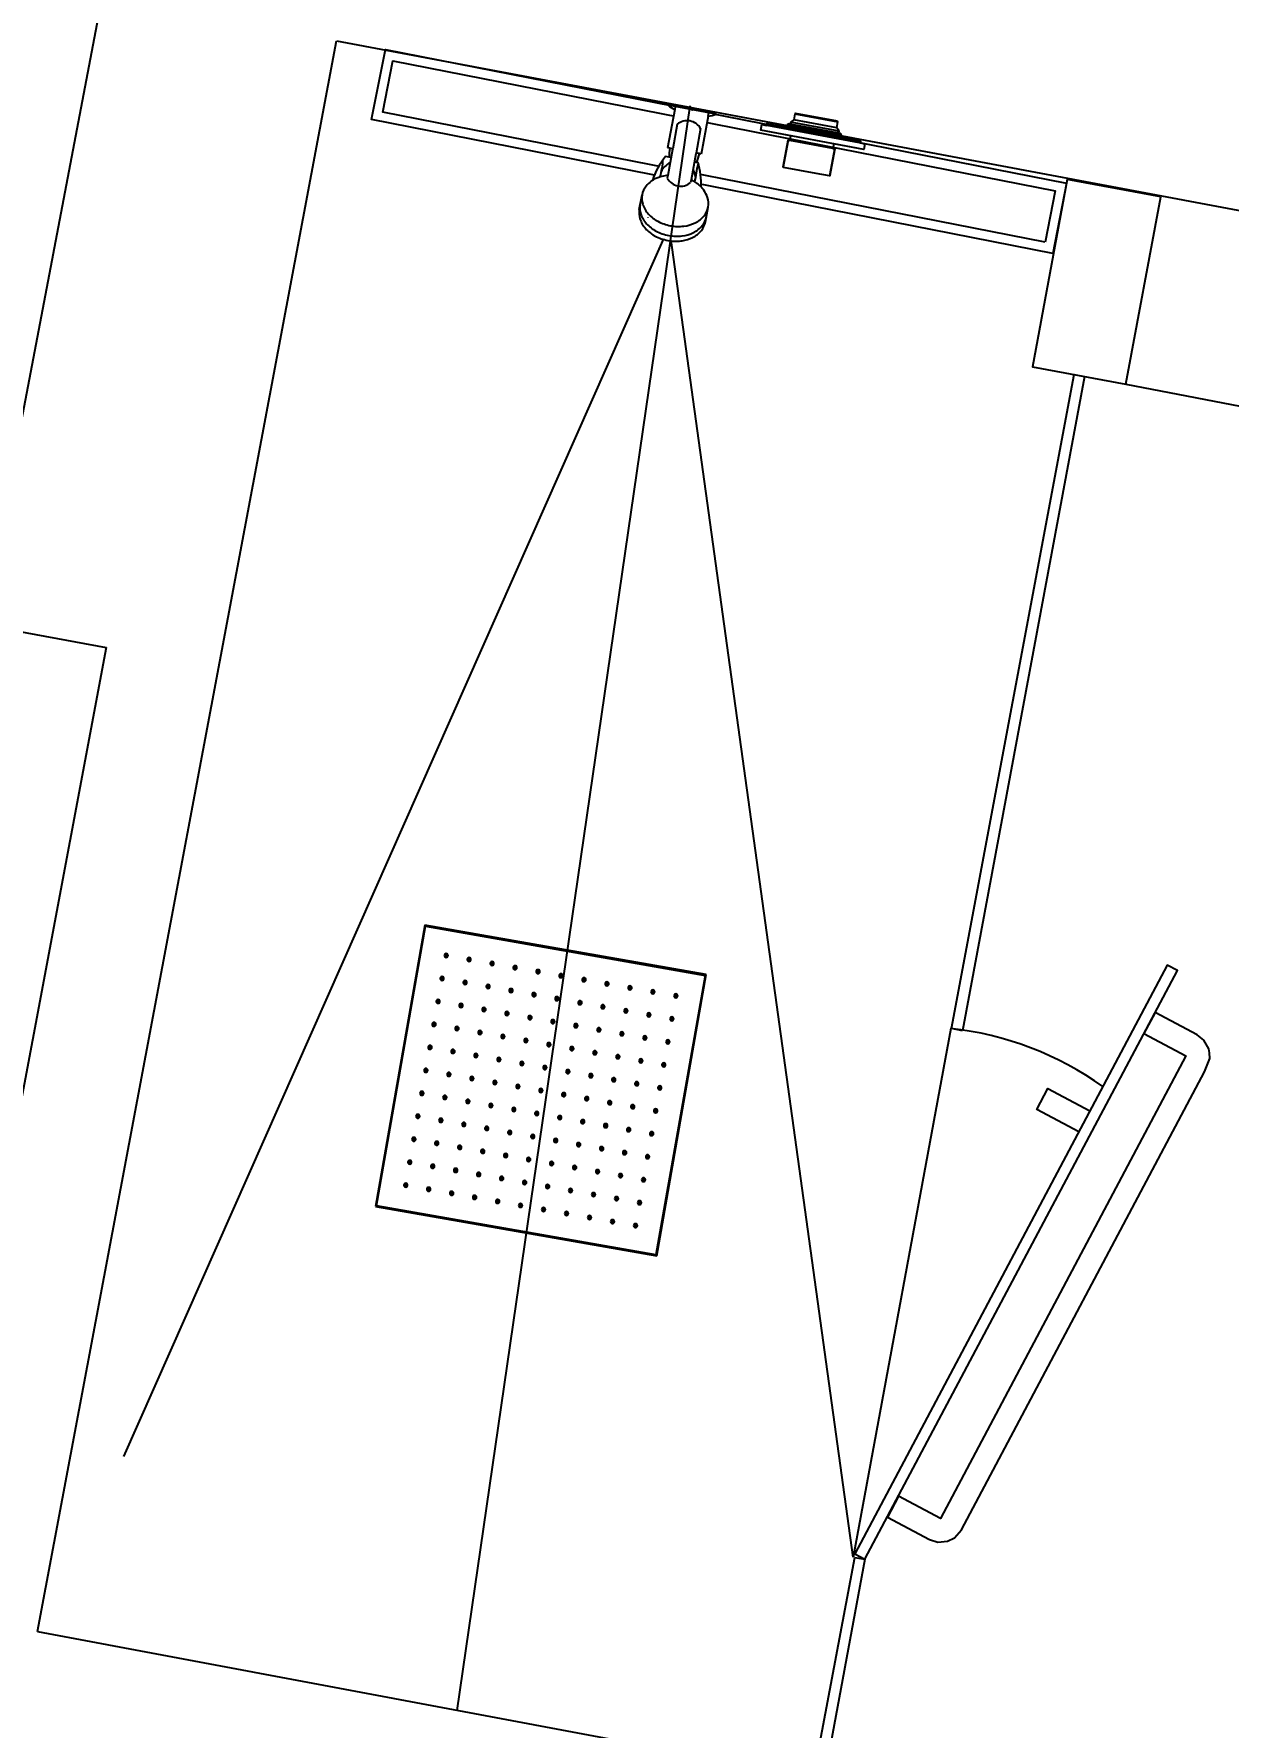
# Model space of a CAD drawing. Extents: x -678889171 to 586587, y -792238163 to 335485.
# Drawn here: x 53094 to 54348, y 27527 to 29305 of the extents above; entities that cross this region are included whole.
import ezdxf
from ezdxf.enums import TextEntityAlignment as Align

# ---------------------------------------------------------------- set-up
doc = ezdxf.new("R2010")
doc.units = 0
doc.header["$MEASUREMENT"] = 0
doc.set_wipeout_variables(frame=1)
doc.layers.get('0').update_dxf_attribs({"color": 8})
for name, color, linetype in [('XR-A-9TH-FLOOR$0$A-ANNO-SYMB', 252, 'Continuous'), ('XR-A-9TH-FLOOR$0$A-WALL', 252, 'Continuous'), ('XR-Typ21$0$A-WALL', 252, 'Continuous'), ('XR-Typ21$0$XR-A-2ND-FURN$0$XR-A-TYP-2-3-5-6-7-9$0$A-FLOR', 252, 'Continuous'), ('XR-Typ21$0$XR-A-2ND-FURN$0$XR-A-TYP-2-3-5-6-7-9$0$A-FURN-SANT', 252, 'Continuous'), ('XR-Typ21$0$XR-A-2ND-FURN$0$XR-A-TYP-2-3-5-6-7-9$0$A-GLAZ', 252, 'Continuous'), ('XR-Typ21$0$XR-A-2ND-FURN$0$XR-A-TYP-2-3-5-6-7-9$0$A-GLAZ-FULL', 252, 'Continuous'), ('XR-Typ21$0$XR-A-2ND-FURN$0$XR-A-TYP-2-3-5-6-7-9$0$A-WALL-PRHT', 252, 'Continuous'), ('XR-Typ21$0$XR-A-2ND-FURN$0$XR-A-TYP-2-3-5-6-7-9$0$I-WIPEOUT', 252, 'Continuous'), ('XR-Typ21$0$XR-A-2ND-FURN$0$XR-A-TYP-2-3-5-6-7-9$0$XREF_3BR$0$WC-SERIAL', 252, 'Continuous'), ('XR-Typ33 8th to11Th$0$XR-A-TYP-8-9-10$0$A-WALL', 252, 'Continuous')]:
    doc.layers.add(name, color=color, linetype=linetype)
doc.styles.add('XR-Typ21$0$XR-A-2ND-FURN$0$XR-A-TYP-2-3-5-6-7-9$0$XREF_3BR$0$Standard', font='arial.ttf')

# ---------------------------------------------------------------- blocks, each defined once
blk = doc.blocks.new('XR-Typ21$0$XR-A-2ND-FURN$0$XR-A-TYP-2-3-5-6-7-9$0$XREF_3BR$0$XREF-1BA$0$11TH FLOOR PLAN EAST TOWER$0$11TH TO 17TH FLOOR PLAN EAST TOWER$0$CEILING SHOWER')
at = {"layer": 'XR-Typ21$0$XR-A-2ND-FURN$0$XR-A-TYP-2-3-5-6-7-9$0$A-FURN-SANT'}
for p, q in [((0, 30), (30, 30)), ((0, 0), (0, 30)), ((0, 30), (0.1, 29.9)), ((0.1, 29.9), (0.1, 0.1)), ((29.9, 29.9), (0.1, 29.9)), ((30, 30), (29.9, 29.9)), ((29.9, 0.1), (29.9, 29.9)), ((30, 30), (30, 0)), ((0.1, 0.1), (0, 0)), ((30, 0), (0, 0)), ((0.1, 0.1), (29.9, 0.1)), ((29.9, 0.1), (30, 0))]:
    blk.add_line(p, q, dxfattribs=at)
for centre, radius in [((2.75, 27.25), 0.2), ((2.75, 27.25), 0.175), ((2.75, 27.25), 0.125), ((2.75, 27.25), 0.05), ((5.2, 27.25), 0.2), ((5.2, 27.25), 0.175), ((5.2, 27.25), 0.125), ((5.2, 27.25), 0.05), ((7.65, 27.25), 0.2), ((7.65, 27.25), 0.175), ((7.65, 27.25), 0.125), ((7.65, 27.25), 0.05), ((10.1, 27.25), 0.2), ((10.1, 27.25), 0.175), ((10.1, 27.25), 0.125), ((10.1, 27.25), 0.05), ((12.55, 27.25), 0.2), ((12.55, 27.25), 0.175), ((12.55, 27.25), 0.125), ((12.55, 27.25), 0.05), ((15, 27.25), 0.2), ((15, 27.25), 0.175), ((15, 27.25), 0.125), ((15, 27.25), 0.05), ((17.45, 27.25), 0.2), ((17.45, 27.25), 0.175), ((17.45, 27.25), 0.125), ((17.45, 27.25), 0.05), ((19.9, 27.25), 0.2), ((19.9, 27.25), 0.175), ((19.9, 27.25), 0.125), ((19.9, 27.25), 0.05), ((22.35, 27.25), 0.2), ((22.35, 27.25), 0.175), ((22.35, 27.25), 0.125), ((22.35, 27.25), 0.05), ((24.8, 27.25), 0.2), ((24.8, 27.25), 0.175), ((24.8, 27.25), 0.125), ((24.8, 27.25), 0.05), ((27.25, 27.25), 0.2), ((27.25, 27.25), 0.175), ((27.25, 27.25), 0.125), ((27.25, 27.25), 0.05), ((2.75, 24.8), 0.2), ((2.75, 24.8), 0.175), ((2.75, 24.8), 0.125), ((5.2, 24.8), 0.2), ((5.2, 24.8), 0.175), ((5.2, 24.8), 0.125), ((7.65, 24.8), 0.2), ((7.65, 24.8), 0.175), ((7.65, 24.8), 0.125), ((10.1, 24.8), 0.2), ((10.1, 24.8), 0.175), ((10.1, 24.8), 0.125), ((12.55, 24.8), 0.2), ((12.55, 24.8), 0.175), ((12.55, 24.8), 0.125), ((15, 24.8), 0.2), ((15, 24.8), 0.175), ((15, 24.8), 0.125), ((17.45, 24.8), 0.2), ((17.45, 24.8), 0.175), ((17.45, 24.8), 0.125), ((19.9, 24.8), 0.2), ((19.9, 24.8), 0.175), ((19.9, 24.8), 0.125), ((22.35, 24.8), 0.2), ((22.35, 24.8), 0.175), ((22.35, 24.8), 0.125), ((24.8, 24.8), 0.2), ((24.8, 24.8), 0.175), ((24.8, 24.8), 0.125), ((27.25, 24.8), 0.2), ((27.25, 24.8), 0.175), ((27.25, 24.8), 0.125), ((2.75, 24.8), 0.05), ((5.2, 24.8), 0.05), ((7.65, 24.8), 0.05), ((10.1, 24.8), 0.05), ((12.55, 24.8), 0.05), ((15, 24.8), 0.05), ((17.45, 24.8), 0.05), ((19.9, 24.8), 0.05), ((22.35, 24.8), 0.05), ((24.8, 24.8), 0.05), ((27.25, 24.8), 0.05), ((2.75, 22.35), 0.2), ((2.75, 22.35), 0.175), ((2.75, 22.35), 0.125), ((2.75, 22.35), 0.05), ((5.2, 22.35), 0.2), ((5.2, 22.35), 0.175), ((5.2, 22.35), 0.125), ((5.2, 22.35), 0.05), ((7.65, 22.35), 0.2), ((7.65, 22.35), 0.175), ((7.65, 22.35), 0.125), ((7.65, 22.35), 0.05), ((10.1, 22.35), 0.2), ((10.1, 22.35), 0.175), ((10.1, 22.35), 0.125), ((10.1, 22.35), 0.05), ((12.55, 22.35), 0.2), ((12.55, 22.35), 0.175), ((12.55, 22.35), 0.125), ((12.55, 22.35), 0.05), ((15, 22.35), 0.2), ((15, 22.35), 0.175), ((15, 22.35), 0.125), ((15, 22.35), 0.05), ((17.45, 22.35), 0.2), ((17.45, 22.35), 0.175), ((17.45, 22.35), 0.125), ((17.45, 22.35), 0.05), ((19.9, 22.35), 0.2), ((19.9, 22.35), 0.175), ((19.9, 22.35), 0.125), ((19.9, 22.35), 0.05), ((22.35, 22.35), 0.2), ((22.35, 22.35), 0.175), ((22.35, 22.35), 0.125), ((22.35, 22.35), 0.05), ((24.8, 22.35), 0.2), ((24.8, 22.35), 0.175), ((24.8, 22.35), 0.125), ((24.8, 22.35), 0.05), ((27.25, 22.35), 0.2), ((27.25, 22.35), 0.175), ((27.25, 22.35), 0.125), ((27.25, 22.35), 0.05), ((2.75, 19.9), 0.2), ((2.75, 19.9), 0.175), ((2.75, 19.9), 0.125), ((2.75, 19.9), 0.05), ((5.2, 19.9), 0.2), ((5.2, 19.9), 0.175), ((5.2, 19.9), 0.125), ((5.2, 19.9), 0.05), ((7.65, 19.9), 0.2), ((7.65, 19.9), 0.175), ((7.65, 19.9), 0.125), ((7.65, 19.9), 0.05), ((10.1, 19.9), 0.2), ((10.1, 19.9), 0.175), ((10.1, 19.9), 0.125), ((10.1, 19.9), 0.05), ((12.55, 19.9), 0.2), ((12.55, 19.9), 0.175), ((12.55, 19.9), 0.125), ((12.55, 19.9), 0.05), ((15, 19.9), 0.2), ((15, 19.9), 0.175), ((15, 19.9), 0.125), ((15, 19.9), 0.05), ((17.45, 19.9), 0.2), ((17.45, 19.9), 0.175), ((17.45, 19.9), 0.125), ((17.45, 19.9), 0.05), ((19.9, 19.9), 0.2), ((19.9, 19.9), 0.175), ((19.9, 19.9), 0.125), ((19.9, 19.9), 0.05), ((22.35, 19.9), 0.2), ((22.35, 19.9), 0.175), ((22.35, 19.9), 0.125), ((22.35, 19.9), 0.05), ((24.8, 19.9), 0.2), ((24.8, 19.9), 0.175), ((24.8, 19.9), 0.125), ((24.8, 19.9), 0.05), ((27.25, 19.9), 0.2), ((27.25, 19.9), 0.175), ((27.25, 19.9), 0.125), ((27.25, 19.9), 0.05), ((2.75, 17.45), 0.2), ((2.75, 17.45), 0.175), ((2.75, 17.45), 0.125), ((2.75, 17.45), 0.05), ((5.2, 17.45), 0.2), ((5.2, 17.45), 0.175), ((5.2, 17.45), 0.125), ((5.2, 17.45), 0.05), ((7.65, 17.45), 0.2), ((7.65, 17.45), 0.175), ((7.65, 17.45), 0.125), ((7.65, 17.45), 0.05), ((10.1, 17.45), 0.2), ((10.1, 17.45), 0.175), ((10.1, 17.45), 0.125), ((10.1, 17.45), 0.05), ((12.55, 17.45), 0.2), ((12.55, 17.45), 0.175), ((12.55, 17.45), 0.125), ((12.55, 17.45), 0.05), ((15, 17.45), 0.2), ((15, 17.45), 0.175), ((15, 17.45), 0.125), ((15, 17.45), 0.05), ((17.45, 17.45), 0.2), ((17.45, 17.45), 0.175), ((17.45, 17.45), 0.125), ((17.45, 17.45), 0.05), ((19.9, 17.45), 0.2), ((19.9, 17.45), 0.175), ((19.9, 17.45), 0.125), ((19.9, 17.45), 0.05), ((22.35, 17.45), 0.2), ((22.35, 17.45), 0.175), ((22.35, 17.45), 0.125), ((22.35, 17.45), 0.05), ((24.8, 17.45), 0.2), ((24.8, 17.45), 0.175), ((24.8, 17.45), 0.125), ((24.8, 17.45), 0.05), ((27.25, 17.45), 0.2), ((27.25, 17.45), 0.175), ((27.25, 17.45), 0.125), ((27.25, 17.45), 0.05), ((2.75, 15), 0.2), ((2.75, 15), 0.175), ((2.75, 15), 0.125), ((2.75, 15), 0.05), ((5.2, 15), 0.2), ((5.2, 15), 0.175), ((5.2, 15), 0.125), ((5.2, 15), 0.05), ((7.65, 15), 0.2), ((7.65, 15), 0.175), ((7.65, 15), 0.125), ((7.65, 15), 0.05), ((10.1, 15), 0.2), ((10.1, 15), 0.175), ((10.1, 15), 0.125), ((10.1, 15), 0.05), ((12.55, 15), 0.2), ((12.55, 15), 0.175), ((12.55, 15), 0.125), ((12.55, 15), 0.05), ((15, 15), 0.2), ((15, 15), 0.175), ((15, 15), 0.125), ((15, 15), 0.05), ((17.45, 15), 0.2), ((17.45, 15), 0.175), ((17.45, 15), 0.125), ((17.45, 15), 0.05), ((19.9, 15), 0.2), ((19.9, 15), 0.175), ((19.9, 15), 0.125), ((19.9, 15), 0.05), ((22.35, 15), 0.2), ((22.35, 15), 0.175), ((22.35, 15), 0.125), ((22.35, 15), 0.05), ((24.8, 15), 0.2), ((24.8, 15), 0.175), ((24.8, 15), 0.125), ((24.8, 15), 0.05), ((27.25, 15), 0.2), ((27.25, 15), 0.175), ((27.25, 15), 0.125), ((27.25, 15), 0.05), ((2.75, 12.55), 0.2), ((2.75, 12.55), 0.175), ((2.75, 12.55), 0.125), ((2.75, 12.55), 0.05), ((5.2, 12.55), 0.2), ((5.2, 12.55), 0.175), ((5.2, 12.55), 0.125), ((5.2, 12.55), 0.05), ((7.65, 12.55), 0.2), ((7.65, 12.55), 0.175), ((7.65, 12.55), 0.125), ((7.65, 12.55), 0.05), ((10.1, 12.55), 0.2), ((10.1, 12.55), 0.175), ((10.1, 12.55), 0.125), ((10.1, 12.55), 0.05), ((12.55, 12.55), 0.2), ((12.55, 12.55), 0.175), ((12.55, 12.55), 0.125), ((12.55, 12.55), 0.05), ((15, 12.55), 0.2), ((15, 12.55), 0.175), ((15, 12.55), 0.125), ((15, 12.55), 0.05), ((17.45, 12.55), 0.2), ((17.45, 12.55), 0.175), ((17.45, 12.55), 0.125), ((17.45, 12.55), 0.05), ((19.9, 12.55), 0.2), ((19.9, 12.55), 0.175), ((19.9, 12.55), 0.125), ((19.9, 12.55), 0.05), ((22.35, 12.55), 0.2), ((22.35, 12.55), 0.175), ((22.35, 12.55), 0.125), ((22.35, 12.55), 0.05), ((24.8, 12.55), 0.2), ((24.8, 12.55), 0.175), ((24.8, 12.55), 0.125), ((24.8, 12.55), 0.05), ((27.25, 12.55), 0.2), ((27.25, 12.55), 0.175), ((27.25, 12.55), 0.125), ((27.25, 12.55), 0.05), ((2.75, 10.1), 0.2), ((2.75, 10.1), 0.175), ((2.75, 10.1), 0.125), ((2.75, 10.1), 0.05), ((5.2, 10.1), 0.2), ((5.2, 10.1), 0.175), ((5.2, 10.1), 0.125), ((5.2, 10.1), 0.05), ((7.65, 10.1), 0.2), ((7.65, 10.1), 0.175), ((7.65, 10.1), 0.125), ((7.65, 10.1), 0.05), ((10.1, 10.1), 0.2), ((10.1, 10.1), 0.175), ((10.1, 10.1), 0.125), ((10.1, 10.1), 0.05), ((12.55, 10.1), 0.2), ((12.55, 10.1), 0.175), ((12.55, 10.1), 0.125), ((12.55, 10.1), 0.05), ((15, 10.1), 0.2), ((15, 10.1), 0.175), ((15, 10.1), 0.125), ((15, 10.1), 0.05), ((17.45, 10.1), 0.2), ((17.45, 10.1), 0.175), ((17.45, 10.1), 0.125), ((17.45, 10.1), 0.05), ((19.9, 10.1), 0.2), ((19.9, 10.1), 0.175), ((19.9, 10.1), 0.125), ((19.9, 10.1), 0.05), ((22.35, 10.1), 0.2), ((22.35, 10.1), 0.175), ((22.35, 10.1), 0.125), ((22.35, 10.1), 0.05), ((24.8, 10.1), 0.2), ((24.8, 10.1), 0.175), ((24.8, 10.1), 0.125), ((24.8, 10.1), 0.05), ((27.25, 10.1), 0.2), ((27.25, 10.1), 0.175), ((27.25, 10.1), 0.125), ((27.25, 10.1), 0.05), ((2.75, 7.65), 0.2), ((2.75, 7.65), 0.175), ((2.75, 7.65), 0.125), ((2.75, 7.65), 0.05), ((5.2, 7.65), 0.2), ((5.2, 7.65), 0.175), ((5.2, 7.65), 0.125), ((5.2, 7.65), 0.05), ((7.65, 7.65), 0.2), ((7.65, 7.65), 0.175), ((7.65, 7.65), 0.125), ((7.65, 7.65), 0.05), ((10.1, 7.65), 0.2), ((10.1, 7.65), 0.175), ((10.1, 7.65), 0.125), ((10.1, 7.65), 0.05), ((12.55, 7.65), 0.2), ((12.55, 7.65), 0.175), ((12.55, 7.65), 0.125), ((12.55, 7.65), 0.05), ((15, 7.65), 0.2), ((15, 7.65), 0.175), ((15, 7.65), 0.125), ((15, 7.65), 0.05), ((17.45, 7.65), 0.2), ((17.45, 7.65), 0.175), ((17.45, 7.65), 0.125), ((17.45, 7.65), 0.05), ((19.9, 7.65), 0.2), ((19.9, 7.65), 0.175), ((19.9, 7.65), 0.125), ((19.9, 7.65), 0.05), ((22.35, 7.65), 0.2), ((22.35, 7.65), 0.175), ((22.35, 7.65), 0.125), ((22.35, 7.65), 0.05), ((24.8, 7.65), 0.2), ((24.8, 7.65), 0.175), ((24.8, 7.65), 0.125), ((24.8, 7.65), 0.05), ((27.25, 7.65), 0.2), ((27.25, 7.65), 0.175), ((27.25, 7.65), 0.125), ((27.25, 7.65), 0.05), ((2.75, 5.2), 0.2), ((2.75, 5.2), 0.175), ((5.2, 5.2), 0.2), ((5.2, 5.2), 0.175), ((7.65, 5.2), 0.2), ((7.65, 5.2), 0.175), ((10.1, 5.2), 0.2), ((10.1, 5.2), 0.175), ((12.55, 5.2), 0.2), ((12.55, 5.2), 0.175), ((15, 5.2), 0.2), ((15, 5.2), 0.175), ((17.45, 5.2), 0.2), ((17.45, 5.2), 0.175), ((19.9, 5.2), 0.2), ((19.9, 5.2), 0.175), ((22.35, 5.2), 0.2), ((22.35, 5.2), 0.175), ((24.8, 5.2), 0.2), ((24.8, 5.2), 0.175), ((27.25, 5.2), 0.2), ((27.25, 5.2), 0.175), ((2.75, 5.2), 0.125), ((2.75, 5.2), 0.05), ((5.2, 5.2), 0.125), ((5.2, 5.2), 0.05), ((7.65, 5.2), 0.125), ((7.65, 5.2), 0.05), ((10.1, 5.2), 0.125), ((10.1, 5.2), 0.05), ((12.55, 5.2), 0.125), ((12.55, 5.2), 0.05), ((15, 5.2), 0.125), ((15, 5.2), 0.05), ((17.45, 5.2), 0.125), ((17.45, 5.2), 0.05), ((19.9, 5.2), 0.125), ((19.9, 5.2), 0.05), ((22.35, 5.2), 0.125), ((22.35, 5.2), 0.05), ((24.8, 5.2), 0.125), ((24.8, 5.2), 0.05), ((27.25, 5.2), 0.125), ((27.25, 5.2), 0.05), ((2.75, 2.75), 0.2), ((2.75, 2.75), 0.175), ((2.75, 2.75), 0.125), ((2.75, 2.75), 0.05), ((5.2, 2.75), 0.2), ((5.2, 2.75), 0.175), ((5.2, 2.75), 0.125), ((5.2, 2.75), 0.05), ((7.65, 2.75), 0.2), ((7.65, 2.75), 0.175), ((7.65, 2.75), 0.125), ((7.65, 2.75), 0.05), ((10.1, 2.75), 0.2), ((10.1, 2.75), 0.175), ((10.1, 2.75), 0.125), ((10.1, 2.75), 0.05), ((12.55, 2.75), 0.2), ((12.55, 2.75), 0.175), ((12.55, 2.75), 0.125), ((12.55, 2.75), 0.05), ((15, 2.75), 0.2), ((15, 2.75), 0.175), ((15, 2.75), 0.125), ((15, 2.75), 0.05), ((17.45, 2.75), 0.2), ((17.45, 2.75), 0.175), ((17.45, 2.75), 0.125), ((17.45, 2.75), 0.05), ((19.9, 2.75), 0.2), ((19.9, 2.75), 0.175), ((19.9, 2.75), 0.125), ((19.9, 2.75), 0.05), ((22.35, 2.75), 0.2), ((22.35, 2.75), 0.175), ((22.35, 2.75), 0.125), ((22.35, 2.75), 0.05), ((24.8, 2.75), 0.2), ((24.8, 2.75), 0.175), ((24.8, 2.75), 0.125), ((24.8, 2.75), 0.05), ((27.25, 2.75), 0.2), ((27.25, 2.75), 0.175), ((27.25, 2.75), 0.125), ((27.25, 2.75), 0.05)]:
    blk.add_circle(centre, radius, dxfattribs=at)
blk = doc.blocks.new('XR-Typ21$0$XR-A-2ND-FURN$0$XR-A-TYP-2-3-5-6-7-9$0$XREF_3BR$0$Ct370p')
at = {"layer": 'XR-Typ21$0$XR-A-2ND-FURN$0$XR-A-TYP-2-3-5-6-7-9$0$XREF_3BR$0$WC-SERIAL', "style": 'XR-Typ21$0$XR-A-2ND-FURN$0$XR-A-TYP-2-3-5-6-7-9$0$XREF_3BR$0$Standard', "flags": 3}
blk.add_attdef('SERIAL', text='', height=0.0236, dxfattribs=at).set_placement((0.0131, 0.0545), align=Align.TOP_CENTER)
blk.add_wipeout([(-0.0284, -0.0817), (-0.0328, -0.0877), (-0.0353, -0.0974), (-0.0351, -0.1), (-0.0353, -0.1131), (-0.0347, -0.1181), (-0.034, -0.1203), (-0.0317, -0.1247), (-0.0305, -0.1264), (-0.0283, -0.1289), (-0.025, -0.1318), (-0.0214, -0.1342), (-0.0173, -0.1363), (-0.007, -0.1391), (0, -0.1396), (0.0056, -0.1393), (0.0139, -0.1375), (0.0202, -0.1349), (0.0223, -0.1337), (0.0257, -0.1313), (0.0275, -0.1297), (0.0294, -0.1278), (0.0318, -0.1246), (0.0328, -0.1228), (0.0339, -0.1205), (0.0347, -0.1181), (0.0351, -0.1163), (0.0352, -0.1149), (0.0353, -0.0988), (0.0352, -0.095), (0.0343, -0.0912), (0.0336, -0.0892), (0.0328, -0.0877), (0.0304, -0.0841), (0.0286, -0.0818), (0.0263, -0.0797), (0.0241, -0.078), (0.0232, -0.073), (0.0221, -0.0684), (0.0212, -0.0654), (0.0202, -0.0623), (0.0191, -0.0595), (0.0164, -0.0535), (0.0148, -0.0535), (0.0157, -0.044), (0.0179, -0.044), (0.0179, -0.0034), (0.0201, -0.0028), (0.0219, -0.0021), (0.0219, -0.0021), (0.024, -0.0011), (0.0256, 0), (-0.0256, 0), (-0.0238, -0.001), (-0.0219, -0.0019), (-0.0206, -0.0024), (-0.0206, -0.0024), (-0.0195, -0.0027), (-0.0179, -0.0031), (-0.0179, -0.044), (-0.0157, -0.044), (-0.0156, -0.0459), (-0.0155, -0.0469), (-0.0153, -0.0487), (-0.0152, -0.0502), (-0.0151, -0.0513), (-0.0148, -0.0535), (-0.0183, -0.0535), (-0.0194, -0.0554), (-0.0208, -0.0581), (-0.0225, -0.0617), (-0.0241, -0.0657), (-0.0249, -0.0682), (-0.0254, -0.0702), (-0.0259, -0.0721), (-0.0263, -0.0738), (-0.0267, -0.0755), (-0.0271, -0.0777), (-0.0272, -0.0789), (-0.0274, -0.0807)]).dxf.layer = 'XR-Typ21$0$XR-A-2ND-FURN$0$XR-A-TYP-2-3-5-6-7-9$0$I-WIPEOUT'
for p, q in [((-0.0179, 0.0001), (-0.0179, -0.0031)), ((0.0179, -0.0034), (0.0179, 0)), ((-0.0179, -0.0031), (-0.0179, -0.044)), ((0.0179, -0.0034), (0.0179, -0.044)), ((-0.0125, -0.0179), (-0.0125, -0.044)), ((0.0125, -0.0179), (0.0125, -0.044)), ((-0.0157, -0.044), (-0.0179, -0.044)), ((-0.0125, -0.044), (-0.0157, -0.044)), ((-0.0125, -0.044), (-0.0125, -0.0449)), ((-0.0125, -0.0449), (-0.0125, -0.0726)), ((0.0157, -0.044), (0.0125, -0.044)), ((0.0125, -0.044), (0.0125, -0.0449)), ((0.0125, -0.0449), (0.0125, -0.0726)), ((0.0179, -0.044), (0.0157, -0.044)), ((-0.0125, -0.0726), (-0.0125, -0.0755)), ((0.0125, -0.0726), (0.0125, -0.0755)), ((-0.0353, -0.1131), (-0.0353, -0.0974)), ((0.0353, -0.1131), (0.0353, -0.0974)), ((-0.025, -0.1197), (-0.025, -0.1203))]:
    blk.add_line(p, q)
for points in [[(-0.0256, 0, 0.077689), (-0.0179, -0.0031)], [(0.0179, -0.0034, 0.114656), (0.0256, 0, -2.040379)], [(-0.0157, -0.044, 0.011754), (-0.0148, -0.0535, 0.871529)], [(0.0157, -0.044, -0.011754), (0.0148, -0.0535, -0.871529)], [(-0.0146, -0.0535), (-0.0183, -0.0535, 0.109472), (-0.0274, -0.0807, 0.086388)], [(-0.0199, -0.0754, 0.02661), (-0.0202, -0.0569, 42.430898)], [(-0.0125, -0.059, 0.178938), (-0.02, -0.0699, -7.981732)], [(-0.0125, -0.0535), (-0.0146, -0.0535, 0.161895)], [(0.0148, -0.0535), (0.0125, -0.0535, 0.161895)], [(0.0169, -0.0699, 0.122998), (0.0125, -0.0617, -7.981732)], [(0.0164, -0.0535), (0.0148, -0.0535, 0.161895)], [(0.0241, -0.078, 0.079947), (0.0164, -0.0535, -0.237182)], [(0.0169, -0.0741, -0.017041), (0.0168, -0.0551, -135.175436)], [(-0.0274, -0.0807, 0.011783), (-0.0284, -0.0817, 0.065531), (-0.0328, -0.0877, 0.126727), (-0.0353, -0.0974, 0.126727)], [(-0.0125, -0.0726, 0.007696), (-0.0139, -0.073, 0.085827), (-0.025, -0.0786, 0.02845), (-0.0274, -0.0807, 0.126727)], [(0.0241, -0.078, 0.078791), (0.0139, -0.073, 0.007696), (0.0125, -0.0726, 0.075508)], [(0.0353, -0.0974, 0.126727), (0.0328, -0.0877, 0.075666), (0.0276, -0.0809, 0.030149), (0.025, -0.0786, 0.006989), (0.0241, -0.078, 0.007696)], [(-0.0353, -0.0974, 0.126727), (-0.0328, -0.1071, 0.106057), (-0.025, -0.1161, 0.085827), (-0.0139, -0.1218, 0.075508), (0, -0.1239, 0.075508), (0.0139, -0.1218, 0.085827), (0.025, -0.1161, 0.106057), (0.0328, -0.1071, 0.126727), (0.0353, -0.0974, 0.126727)], [(0.0353, -0.0988, 0.018272), (0.0353, -0.0974, 0.126727)], [(-0.0353, -0.1078, 0.126727), (-0.0328, -0.1175, 0.106057), (-0.025, -0.1266, 0.085827), (-0.0139, -0.1322, 0.075508), (0, -0.1343, 0.075508), (0.0139, -0.1322, 0.085827), (0.025, -0.1266, 0.106057), (0.0328, -0.1175, 0.126727), (0.0353, -0.1078, 0.126727)], [(-0.0353, -0.1131, 0.126727), (-0.0328, -0.1228, 0.106057), (-0.025, -0.1318, 0.07797), (-0.015, -0.1371, 0.007804), (-0.0139, -0.1375, 0.075508), (0, -0.1396, 0.075508), (0.0139, -0.1375, 0.007804), (0.015, -0.1371, 0.07797), (0.025, -0.1318, 0.106057), (0.0328, -0.1228, 0.126727), (0.0353, -0.1131, 0.126727)]]:
    blk.add_lwpolyline(points, format="xyb")
blk.add_lwpolyline([(0.0256, 0), (-0.0256, 0)])
for centre, start, end in [((0, -0.0282), 39.4183, 140.5817), ((0, -0.0652), 219.4183, 320.5817)]:
    blk.add_arc(centre, 0.0162, start, end)
blk.add_point((0, 0))
blk.add_point((0, 0))
blk = doc.blocks.new('XR-Typ21$0$XR-A-2ND-FURN$0$XR-A-TYP-2-3-5-6-7-9$0$XREF_3BR$0$SHOWER C')
at = {"layer": 'XR-Typ21$0$XR-A-2ND-FURN$0$XR-A-TYP-2-3-5-6-7-9$0$A-FURN-SANT'}
for p, q in [((4660.1, 6584.2), (4659.6, 6583.7)), ((4659.6, 6583.7), (4705.6, 6583.7)), ((4659.6, 6583.7), (4659.6, 6577.2)), ((4705.1, 6584.2), (4660.1, 6584.2)), ((4705.6, 6583.7), (4705.1, 6584.2)), ((4705.6, 6577.2), (4705.6, 6583.7)), ((4737.6, 6566.2), (4627.6, 6566.2)), ((4732.6, 6568.2), (4642.6, 6568.2)), ((4654.6, 6572.2), (4653.6, 6571.2)), ((4653.6, 6571.2), (4711.6, 6571.2)), ((4653.6, 6571.2), (4653.6, 6568.2)), ((4710.6, 6572.2), (4654.6, 6572.2)), ((4659.6, 6577.2), (4656.6, 6574.2)), ((4708.6, 6574.2), (4656.6, 6574.2)), ((4656.6, 6574.2), (4656.6, 6572.2)), ((4657.5, 6572.2), (4657.5, 6575.1)), ((4705.6, 6577.2), (4659.6, 6577.2)), ((4708.6, 6574.2), (4705.6, 6577.2)), ((4707.7, 6572.2), (4707.7, 6575.1)), ((4708.6, 6572.2), (4708.6, 6574.2)), ((4711.6, 6571.2), (4710.6, 6572.2)), ((4711.6, 6568.2), (4711.6, 6571.2)), ((4737.6, 6560.2), (4627.6, 6560.2)), ((4657.6, 6555.1), (4657.6, 6526.7)), ((4659.6, 6555.3), (4659.6, 6555.3)), ((4659.6, 6555.3), (4659.6, 6555.1)), ((4705.6, 6555.1), (4659.6, 6555.1)), ((4705.6, 6555.1), (4705.6, 6555.3)), ((4707.6, 6555.3), (4707.6, 6555.3)), ((4707.6, 6526.7), (4707.6, 6555.1))]:
    blk.add_line(p, q, dxfattribs=at)
blk.add_lwpolyline([(4693.1, 6526.2), (4693.1, 6526.2), (4658.1, 6526.2, -0.414214), (4657.6, 6526.7), (4657.6, 6555.1), (4659.6, 6555.1), (4659.6, 6555.3), (4659.6, 6555.3), (4659.6, 6555.3), (4659.6, 6555.3), (4659.6, 6560.2), (4627.6, 6560.2), (4627.6, 6566.2), (4632.6, 6566.2), (4632.6, 6568.2), (4732.6, 6568.2), (4732.6, 6566.2), (4737.6, 6566.2), (4737.6, 6560.2), (4705.6, 6560.2), (4705.6, 6555.3), (4705.6, 6555.3), (4705.6, 6555.3), (4705.6, 6555.3), (4705.6, 6555.1), (4707.6, 6555.1), (4707.6, 6526.7, -0.414214), (4707.1, 6526.2), (4693.1, 6526.2)], format="xyb", dxfattribs=at)
blk = doc.blocks.new('XR-Typ21')
at = {"layer": 'XR-Typ21$0$A-WALL'}
for p, q in [((55898.2, 14104.8), (56212.1, 15775.6)), ((56212.1, 15775.6), (57481.1, 15537.2)), ((55898.2, 14104.8), (59182, 13489.6))]:
    blk.add_line(p, q, dxfattribs=at)
at = {"layer": 'XR-Typ21$0$XR-A-2ND-FURN$0$XR-A-TYP-2-3-5-6-7-9$0$A-FLOR', "extrusion": (2.70987e-08, 1.43667e-08, 1), "elevation": 0}
blk.add_lwpolyline([(56857.2, 14738.2), (56754.8, 14183.1)], dxfattribs=at)
blk.add_lwpolyline([(56857.2, 14738.2), (56754.8, 14183.1)], dxfattribs=at)
at = {"layer": 'XR-Typ21$0$XR-A-2ND-FURN$0$XR-A-TYP-2-3-5-6-7-9$0$A-FURN-SANT', "extrusion": (1.2656e-06, -2.36876e-07, 1)}
blk.add_line((57041.3, 15414.9, 0), (58259.5, 15179, 0), dxfattribs=at)
blk.add_line((57041.3, 15414.9, 0), (58259.5, 15179, 0), dxfattribs=at)
at = {"layer": 'XR-Typ21$0$XR-A-2ND-FURN$0$XR-A-TYP-2-3-5-6-7-9$0$A-FURN-SANT', "extrusion": (-3.9279e-07, 9.64682e-08, 1), "elevation": 0}
for points in [[(56964.4, 15552.3), (56249.1, 15692.8), (56263.5, 15766.4), (56978.8, 15625.9)], [(56956.5, 15564.1), (56260.8, 15700.7), (56271.4, 15754.7), (56967.1, 15618.1)]]:
    blk.add_lwpolyline(points, close=True, dxfattribs=at)
at = {"layer": 'XR-Typ21$0$XR-A-2ND-FURN$0$XR-A-TYP-2-3-5-6-7-9$0$A-FURN-SANT', "extrusion": (2.70987e-08, 1.43667e-08, 1), "elevation": 0}
blk.add_lwpolyline([(56754.8, 14183.1), (56561.6, 15581.1), (55988.5, 14288.6)], dxfattribs=at)
blk.add_lwpolyline([(57123.8, 14692.6), (57129.2, 14706.7), (57129.1, 14712.6), (57128.2, 14716.7), (57123, 14725.9), (57116.1, 14731.4), (57071.9, 14754.9), (57060.2, 14732.8), (57104.3, 14709.4), (56846.6, 14223.5), (56802.4, 14246.9), (56790.7, 14224.9), (56834.8, 14201.4), (56843.7, 14198.7), (56853.9, 14199.6), (56861.2, 14203.2), (56868.6, 14211.8)], close=True, dxfattribs=at)
blk.add_lwpolyline([(57123.8, 14692.6), (57129.2, 14706.7), (57129.1, 14712.6), (57128.2, 14716.7), (57123, 14725.9), (57116.1, 14731.4), (57071.9, 14754.9), (57060.2, 14732.8), (57104.3, 14709.4), (56846.6, 14223.5), (56802.4, 14246.9), (56790.7, 14224.9), (56834.8, 14201.4), (56843.7, 14198.7), (56853.9, 14199.6), (56861.2, 14203.2), (56868.6, 14211.8)], close=True, dxfattribs=at)
at = {"layer": 'XR-Typ21$0$XR-A-2ND-FURN$0$XR-A-TYP-2-3-5-6-7-9$0$A-GLAZ', "extrusion": (2.70987e-08, 1.43667e-08, 1), "elevation": 0}
for points in [[(56869.7, 14735.9), (56857.9, 14738.2), (56986.8, 15425.1), (56997.6, 15423.1)], [(56869.7, 14735.9), (56857.9, 14738.2), (56986.8, 15425.1), (56997.6, 15423.1)], [(56756.6, 14186.3), (56767.2, 14180.7), (57095.3, 14799), (57084.7, 14804.7)], [(56756.6, 14186.3), (56767.2, 14180.7), (57095.3, 14799), (57084.7, 14804.7)]]:
    blk.add_lwpolyline(points, close=True, dxfattribs=at)
blk.add_lwpolyline([(56713.2, 13952.4), (56756.5, 14182.7), (56767.2, 14180.7), (56724.3, 13950.3)], dxfattribs=at)
blk.add_lwpolyline([(56713.2, 13952.4), (56756.5, 14182.7), (56767.2, 14180.7), (56724.3, 13950.3)], dxfattribs=at)
at = {"layer": 'XR-Typ21$0$XR-A-2ND-FURN$0$XR-A-TYP-2-3-5-6-7-9$0$A-GLAZ-FULL', "extrusion": (2.70987e-08, 1.43667e-08, 1), "elevation": 0}
blk.add_lwpolyline([(56991.7, 14629.7), (56947.5, 14653.2), (56959.2, 14675.2), (57003.4, 14651.8)], dxfattribs=at)
blk.add_lwpolyline([(56991.7, 14629.7), (56947.5, 14653.2), (56959.2, 14675.2), (57003.4, 14651.8)], dxfattribs=at)
at = {"layer": 'XR-Typ21$0$XR-A-2ND-FURN$0$XR-A-TYP-2-3-5-6-7-9$0$A-GLAZ-FULL', "extrusion": (2.70987e-08, 1.43667e-08, 1)}
blk.add_arc((56820.7, 14403.1, 0), 337.1, 54.3844, 83.7926, dxfattribs=at)
blk.add_arc((56820.7, 14403.1, 0), 337.1, 54.3844, 83.7926, dxfattribs=at)
at = {"layer": 'XR-Typ21$0$XR-A-2ND-FURN$0$XR-A-TYP-2-3-5-6-7-9$0$A-WALL-PRHT', "extrusion": (2.71191e-08, 1.44796e-08, 1), "elevation": 0}
blk.add_lwpolyline([(57077.9, 15611.6), (56979.6, 15629.9), (56943, 15433.2), (57041.3, 15414.9)], close=True, dxfattribs=at)
blk.add_lwpolyline([(57077.9, 15611.6), (56979.6, 15629.9), (56943, 15433.2), (57041.3, 15414.9)], close=True, dxfattribs=at)
at = {"layer": 'XR-Typ21$0$XR-A-2ND-FURN$0$XR-A-TYP-2-3-5-6-7-9$0$A-FURN-SANT', "extrusion": (3.0207e-08, 1.38038e-08, 1), "rotation": 349.467252395703}
blk.add_blockref('XR-Typ21$0$XR-A-2ND-FURN$0$XR-A-TYP-2-3-5-6-7-9$0$XREF_3BR$0$SHOWER C', (50909, 10077.9, 0), dxfattribs=at)
blk.add_blockref('XR-Typ21$0$XR-A-2ND-FURN$0$XR-A-TYP-2-3-5-6-7-9$0$XREF_3BR$0$SHOWER C', (50909, 10077.9, 0), dxfattribs=at)
at = {"layer": 'XR-Typ21$0$XR-A-2ND-FURN$0$XR-A-TYP-2-3-5-6-7-9$0$A-FURN-SANT', "extrusion": (-2.71682e-08, -1.43541e-08, -1), "xscale": 9.99999816408469, "yscale": 9.99999816408469, "zscale": -9.999998164084571, "rotation": 99.97768222550532}
blk.add_blockref('XR-Typ21$0$XR-A-2ND-FURN$0$XR-A-TYP-2-3-5-6-7-9$0$XREF_3BR$0$XREF-1BA$0$11TH FLOOR PLAN EAST TOWER$0$11TH TO 17TH FLOOR PLAN EAST TOWER$0$CEILING SHOWER', (-56253, 14551.3, 0), dxfattribs=at)
blk.add_blockref('XR-Typ21$0$XR-A-2ND-FURN$0$XR-A-TYP-2-3-5-6-7-9$0$XREF_3BR$0$XREF-1BA$0$11TH FLOOR PLAN EAST TOWER$0$11TH TO 17TH FLOOR PLAN EAST TOWER$0$CEILING SHOWER', (-56253, 14551.3, 0), dxfattribs=at)
at = {"layer": 'XR-Typ21$0$XR-A-2ND-FURN$0$XR-A-TYP-2-3-5-6-7-9$0$A-FURN-SANT', "extrusion": (3.0207e-08, 1.38038e-08, 1), "xscale": 1000.000000000013, "yscale": 1000.000000000013, "zscale": 1000.000000000013, "rotation": 349.467252395703}
blk.add_blockref('XR-Typ21$0$XR-A-2ND-FURN$0$XR-A-TYP-2-3-5-6-7-9$0$XREF_3BR$0$Ct370p', (56585.6, 15703.2, 0), dxfattribs=at)
at = {"layer": 'XR-Typ21$0$XR-A-2ND-FURN$0$XR-A-TYP-2-3-5-6-7-9$0$A-FURN-SANT', "extrusion": (2.26661e-08, -2.32096e-08, 1)}
blk.add_line((56338.8, 14022, 0), (56583.6, 15707.3, 0), dxfattribs=at)
at = {"layer": 'XR-Typ21$0$XR-A-2ND-FURN$0$XR-A-TYP-2-3-5-6-7-9$0$A-FURN-SANT', "extrusion": (-3.9279e-07, 9.64682e-08, 1), "elevation": 0}
for points in [[(56964.4, 15552.3), (56249.1, 15692.8), (56263.5, 15766.4), (56978.8, 15625.9)], [(56956.5, 15564.1), (56260.8, 15700.7), (56271.4, 15754.7), (56967.1, 15618.1)]]:
    blk.add_lwpolyline(points, close=True, dxfattribs=at)
at = {"layer": 'XR-Typ21$0$XR-A-2ND-FURN$0$XR-A-TYP-2-3-5-6-7-9$0$A-FURN-SANT', "extrusion": (2.70987e-08, 1.43667e-08, 1), "elevation": 0}
blk.add_lwpolyline([(56754.8, 14183.1), (56561.6, 15581.1), (55988.5, 14288.6)], dxfattribs=at)
at = {"layer": 'XR-Typ21$0$XR-A-2ND-FURN$0$XR-A-TYP-2-3-5-6-7-9$0$A-FURN-SANT', "extrusion": (3.0207e-08, 1.38038e-08, 1), "xscale": 1000.000000000013, "yscale": 1000.000000000013, "zscale": 1000.000000000013, "rotation": 349.467252395703}
blk.add_blockref('XR-Typ21$0$XR-A-2ND-FURN$0$XR-A-TYP-2-3-5-6-7-9$0$XREF_3BR$0$Ct370p', (56585.6, 15703.2, 0), dxfattribs=at)
at = {"layer": 'XR-Typ21$0$XR-A-2ND-FURN$0$XR-A-TYP-2-3-5-6-7-9$0$A-FURN-SANT', "extrusion": (2.26661e-08, -2.32096e-08, 1)}
blk.add_line((56338.8, 14022, 0), (56583.6, 15707.3, 0), dxfattribs=at)
blk = doc.blocks.new('XR-Typ33 8th to11Th')
at = {"layer": 'XR-Typ33 8th to11Th$0$XR-A-TYP-8-9-10$0$A-WALL'}
for p, q in [((56012.7, 16068, 0), (55862.7, 15280.2)), ((55465.3, 15231.2, 0), (55970.3, 15138.4, 0)), ((55970.3, 15138.4), (55603.4, 13185.5))]:
    blk.add_line(p, q, dxfattribs=at)

msp = doc.modelspace()

# ---------------------------------------------------------------- block references
at = {"layer": 'XR-A-9TH-FLOOR$0$A-ANNO-SYMB'}
msp.add_blockref('XR-Typ21', (-2800.4, 13522.1), dxfattribs=at)

# ---------------------------------------------------------------- next in the draw order: block references
at = {"layer": 'XR-A-9TH-FLOOR$0$A-WALL'}
msp.add_blockref('XR-Typ33 8th to11Th', (-2800.4, 13522.1), dxfattribs=at)

doc.saveas('drawing.dxf')
